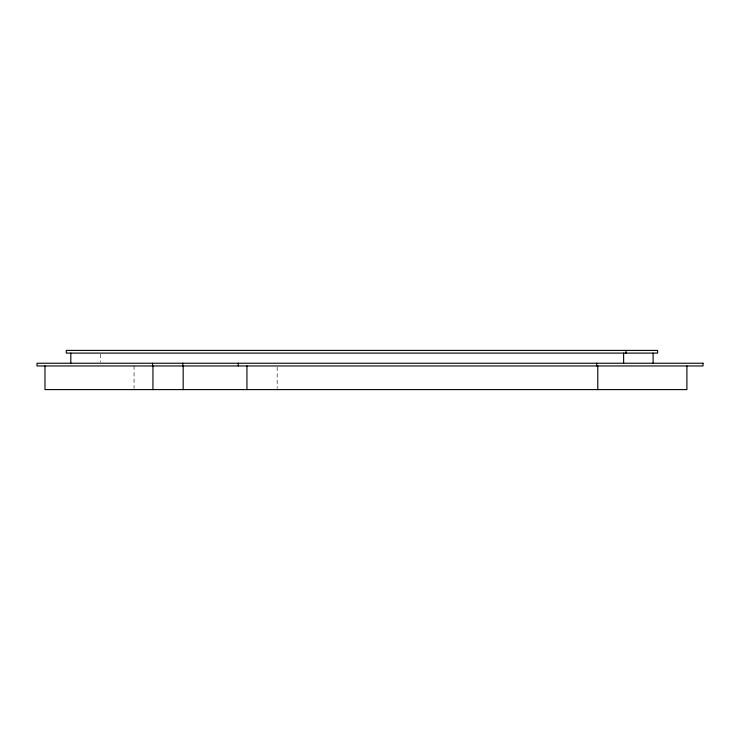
<?xml version="1.0" encoding="UTF-8"?>
<svg xmlns="http://www.w3.org/2000/svg" width="740" height="740" viewBox="0 0 740 740"><rect width="100%" height="100%" fill="white"/><g stroke="black" fill="none" stroke-linecap="round" stroke-linejoin="round"><path stroke-width="0.56" stroke-dasharray="3.7 2.78" d="M277.176 367.068L277.176 388.472M134.07 365.949L134.07 388.472M100.289 354.229L100.289 362.11"/><path stroke-width="1.11" d="M686.896 365.949L686.896 389.601L44.974 389.601L44.974 365.949M653.106 353.1L653.106 363.238M625.985 350.399L625.985 353.1M623.626 353.1L623.626 363.238M597.791 365.949L597.791 389.601M596.699 363.238L596.699 365.949M246.938 365.949L246.938 389.601M238.28 363.238L238.28 365.949M183.169 365.949L183.169 389.601M182.817 363.238L182.817 365.949M152.94 365.949L152.94 389.601M152.532 363.238L152.532 365.949M70.809 353.1L70.809 363.238M657.62 350.399L66.295 350.399L66.295 353.1L657.62 353.1L657.62 350.399M703 363.238L37 363.238L37 365.949L703 365.949L703 363.238"/></g></svg>
